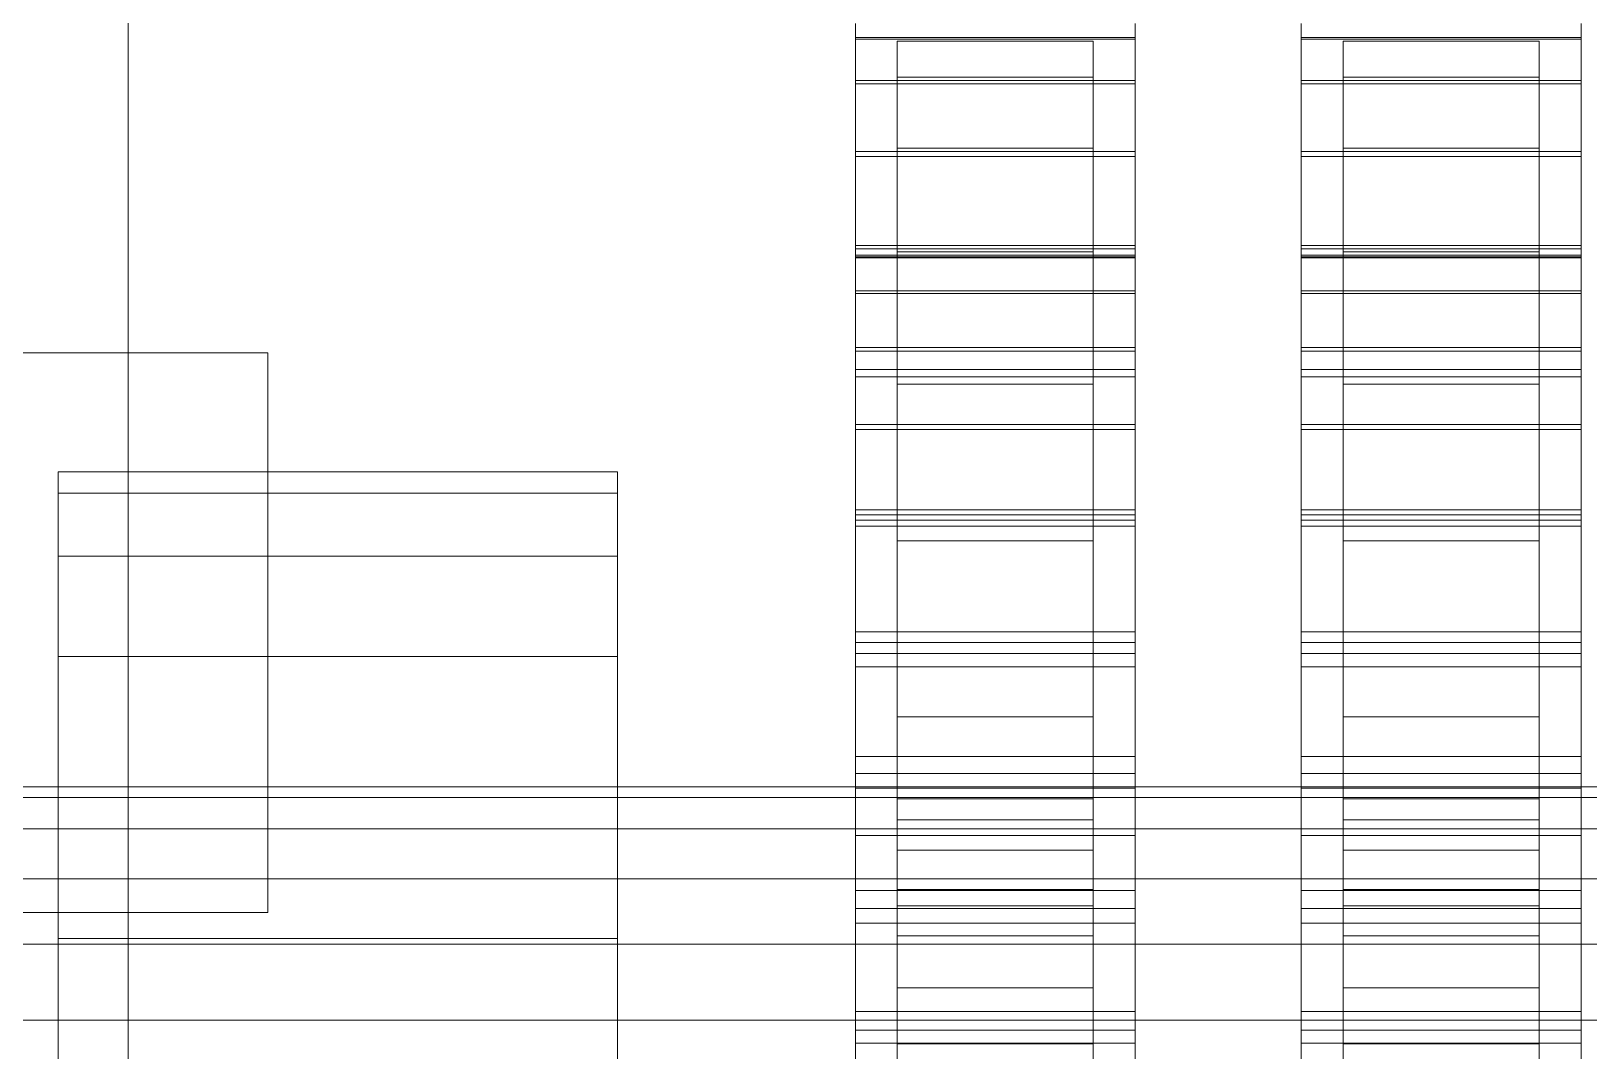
# Model space of a CAD drawing. Header units: millimetres. Extents: x -191664 to 191490, y -197311 to 10263.
# Drawn here: x 1393.1 to 1504.4, y -29229.9 to -29157 of the extents above; entities that cross this region are included whole.
import ezdxf

# ---------------------------------------------------------------- set-up
doc = ezdxf.new("R2010")
doc.units = ezdxf.units.MM
doc.layers.add('frontal_secador', color=7, linetype='Continuous', lineweight=0)

msp = doc.modelspace()

# ---------------------------------------------------------------- linework, layer by layer
at = {"layer": 'frontal_secador', "color": 254, "true_color": 0xd8e0dc}
msp.add_line((1400, -31335), (1400, -29065), dxfattribs=at)
at = {"layer": 'frontal_secador', "color": 253, "true_color": 0x9fadb2}
msp.add_line((1400, -30650), (1400, -29065), dxfattribs=at)
at = {"layer": 'frontal_secador', "color": 251, "true_color": 0x536a64}
msp.add_line((1400, -31350), (1400, -29100), dxfattribs=at)
at = {"layer": 'frontal_secador', "color": 8, "true_color": 0x657a85}
for p, q in [((1452, -29157.44), (1452, -29156.45)), ((1452, -29172.32), (1452, -29156.45)), ((1452, -29156.45), (1452, -29157.56)), ((1472, -29156.45), (1472, -29157.44)), ((1472, -29156.45), (1472, -29172.32)), ((1472, -29157.56), (1472, -29156.45)), ((1483.88, -29157.44), (1483.88, -29156.45)), ((1483.88, -29172.32), (1483.88, -29156.45)), ((1483.88, -29156.45), (1483.88, -29157.56)), ((1503.88, -29156.45), (1503.88, -29157.44)), ((1503.88, -29156.45), (1503.88, -29172.32)), ((1503.88, -29157.56), (1503.88, -29156.45)), ((1452, -29160.52), (1452, -29157.44)), ((1452, -29157.44), (1472, -29157.44)), ((1452, -29173.12), (1452, -29157.44)), ((1452, -29157.56), (1472, -29157.56)), ((1452, -29173.21), (1452, -29157.56)), ((1452, -29157.56), (1452, -29160.76)), ((1472, -29157.44), (1472, -29160.52)), ((1472, -29157.44), (1472, -29173.12)), ((1472, -29157.56), (1472, -29173.21)), ((1472, -29160.76), (1472, -29157.56)), ((1483.88, -29160.52), (1483.88, -29157.44)), ((1483.88, -29157.44), (1503.88, -29157.44)), ((1483.88, -29173.12), (1483.88, -29157.44)), ((1483.88, -29157.56), (1503.88, -29157.56)), ((1483.88, -29173.21), (1483.88, -29157.56)), ((1483.88, -29157.56), (1483.88, -29160.76)), ((1503.88, -29157.44), (1503.88, -29160.52)), ((1503.88, -29157.44), (1503.88, -29173.12)), ((1503.88, -29157.56), (1503.88, -29173.21)), ((1503.88, -29160.76), (1503.88, -29157.56)), ((1452, -29165.61), (1452, -29160.52)), ((1452, -29160.52), (1472, -29160.52)), ((1452, -29175.56), (1452, -29160.52)), ((1452, -29160.76), (1472, -29160.76)), ((1452, -29175.75), (1452, -29160.76)), ((1452, -29160.76), (1452, -29165.96)), ((1472, -29160.52), (1472, -29165.61)), ((1472, -29160.52), (1472, -29175.56)), ((1472, -29160.76), (1472, -29175.75)), ((1472, -29165.96), (1472, -29160.76)), ((1483.88, -29165.61), (1483.88, -29160.52)), ((1483.88, -29160.52), (1503.88, -29160.52)), ((1483.88, -29175.56), (1483.88, -29160.52)), ((1483.88, -29160.76), (1503.88, -29160.76)), ((1483.88, -29175.75), (1483.88, -29160.76)), ((1483.88, -29160.76), (1483.88, -29165.96)), ((1503.88, -29160.52), (1503.88, -29165.61)), ((1503.88, -29160.52), (1503.88, -29175.56)), ((1503.88, -29160.76), (1503.88, -29175.75)), ((1503.88, -29165.96), (1503.88, -29160.76)), ((1452, -29172.55), (1452, -29165.61)), ((1452, -29165.61), (1472, -29165.61)), ((1452, -29179.6), (1452, -29165.61)), ((1452, -29165.96), (1472, -29165.96)), ((1452, -29179.88), (1452, -29165.96)), ((1452, -29165.96), (1452, -29173)), ((1472, -29165.61), (1472, -29172.55)), ((1472, -29165.61), (1472, -29179.6)), ((1472, -29165.96), (1472, -29179.88)), ((1472, -29173), (1472, -29165.96)), ((1483.88, -29172.55), (1483.88, -29165.61)), ((1483.88, -29165.61), (1503.88, -29165.61)), ((1483.88, -29179.6), (1483.88, -29165.61)), ((1483.88, -29165.96), (1503.88, -29165.96)), ((1483.88, -29179.88), (1483.88, -29165.96)), ((1483.88, -29165.96), (1483.88, -29173)), ((1503.88, -29165.61), (1503.88, -29172.55)), ((1503.88, -29165.61), (1503.88, -29179.6)), ((1503.88, -29165.96), (1503.88, -29179.88)), ((1503.88, -29173), (1503.88, -29165.96)), ((1472, -29172.32), (1452, -29172.32)), ((1452, -29172.32), (1452, -29173.12)), ((1452, -29173.21), (1452, -29172.32)), ((1452, -29181.17), (1452, -29172.55)), ((1452, -29172.55), (1472, -29172.55)), ((1452, -29185.11), (1452, -29172.55)), ((1452, -29173), (1472, -29173)), ((1452, -29185.47), (1452, -29173)), ((1452, -29173), (1452, -29181.71)), ((1472, -29173.12), (1452, -29173.12)), ((1452, -29173.12), (1452, -29175.56)), ((1472, -29173.12), (1472, -29172.32)), ((1472, -29172.32), (1472, -29173.21)), ((1472, -29172.55), (1472, -29181.17)), ((1472, -29172.55), (1472, -29185.11)), ((1472, -29173), (1472, -29185.47)), ((1472, -29181.71), (1472, -29173)), ((1472, -29175.56), (1472, -29173.12)), ((1503.88, -29172.32), (1483.88, -29172.32)), ((1483.88, -29172.32), (1483.88, -29173.12)), ((1483.88, -29173.21), (1483.88, -29172.32)), ((1483.88, -29181.17), (1483.88, -29172.55)), ((1483.88, -29172.55), (1503.88, -29172.55)), ((1483.88, -29185.11), (1483.88, -29172.55)), ((1483.88, -29173), (1503.88, -29173)), ((1483.88, -29185.47), (1483.88, -29173)), ((1483.88, -29173), (1483.88, -29181.71)), ((1503.88, -29173.12), (1483.88, -29173.12)), ((1483.88, -29173.12), (1483.88, -29175.56)), ((1503.88, -29173.12), (1503.88, -29172.32)), ((1503.88, -29172.32), (1503.88, -29173.21)), ((1503.88, -29172.55), (1503.88, -29181.17)), ((1503.88, -29172.55), (1503.88, -29185.11)), ((1503.88, -29173), (1503.88, -29185.47)), ((1503.88, -29181.71), (1503.88, -29173)), ((1503.88, -29175.56), (1503.88, -29173.12)), ((1472, -29173.21), (1452, -29173.21)), ((1452, -29175.75), (1452, -29173.21)), ((1472, -29173.21), (1472, -29175.75)), ((1503.88, -29173.21), (1483.88, -29173.21)), ((1483.88, -29175.75), (1483.88, -29173.21)), ((1503.88, -29173.21), (1503.88, -29175.75)), ((1472, -29175.56), (1452, -29175.56)), ((1452, -29175.56), (1452, -29179.6)), ((1472, -29175.75), (1452, -29175.75)), ((1452, -29179.88), (1452, -29175.75)), ((1472, -29179.6), (1472, -29175.56)), ((1472, -29175.75), (1472, -29179.88)), ((1503.88, -29175.56), (1483.88, -29175.56)), ((1483.88, -29175.56), (1483.88, -29179.6)), ((1503.88, -29175.75), (1483.88, -29175.75)), ((1483.88, -29179.88), (1483.88, -29175.75)), ((1503.88, -29179.6), (1503.88, -29175.56)), ((1503.88, -29175.75), (1503.88, -29179.88)), ((1472, -29179.6), (1452, -29179.6)), ((1452, -29179.6), (1452, -29185.11)), ((1472, -29179.88), (1452, -29179.88)), ((1452, -29185.47), (1452, -29179.88)), ((1472, -29185.11), (1472, -29179.6)), ((1472, -29179.88), (1472, -29185.47)), ((1503.88, -29179.6), (1483.88, -29179.6)), ((1483.88, -29179.6), (1483.88, -29185.11)), ((1503.88, -29179.88), (1483.88, -29179.88)), ((1483.88, -29185.47), (1483.88, -29179.88)), ((1503.88, -29185.11), (1503.88, -29179.6)), ((1503.88, -29179.88), (1503.88, -29185.47)), ((1452, -29191.22), (1452, -29181.17)), ((1452, -29181.17), (1472, -29181.17)), ((1452, -29191.95), (1452, -29181.17)), ((1452, -29181.71), (1472, -29181.71)), ((1452, -29192.38), (1452, -29181.71)), ((1452, -29181.71), (1452, -29191.56)), ((1472, -29181.17), (1472, -29191.22)), ((1472, -29181.17), (1472, -29191.95)), ((1472, -29181.71), (1472, -29192.38)), ((1472, -29191.56), (1472, -29181.71)), ((1483.88, -29191.22), (1483.88, -29181.17)), ((1483.88, -29181.17), (1503.88, -29181.17)), ((1483.88, -29191.95), (1483.88, -29181.17)), ((1483.88, -29181.71), (1503.88, -29181.71)), ((1483.88, -29192.38), (1483.88, -29181.71)), ((1483.88, -29181.71), (1483.88, -29191.56)), ((1503.88, -29181.17), (1503.88, -29191.22)), ((1503.88, -29181.17), (1503.88, -29191.95)), ((1503.88, -29181.71), (1503.88, -29192.38)), ((1503.88, -29191.56), (1503.88, -29181.71)), ((1472, -29185.11), (1452, -29185.11)), ((1452, -29185.11), (1452, -29191.95)), ((1472, -29191.95), (1472, -29185.11)), ((1503.88, -29185.11), (1483.88, -29185.11)), ((1483.88, -29185.11), (1483.88, -29191.95)), ((1503.88, -29191.95), (1503.88, -29185.11)), ((1472, -29185.47), (1452, -29185.47)), ((1452, -29192.38), (1452, -29185.47)), ((1472, -29185.47), (1472, -29192.38)), ((1503.88, -29185.47), (1483.88, -29185.47)), ((1483.88, -29192.38), (1483.88, -29185.47)), ((1503.88, -29185.47), (1503.88, -29192.38)), ((1452, -29202.43), (1452, -29191.22)), ((1452, -29191.22), (1472, -29191.22)), ((1452, -29199.93), (1452, -29191.22)), ((1452, -29191.56), (1452, -29201.47)), ((1472, -29191.56), (1452, -29191.56)), ((1452, -29191.56), (1452, -29200.69)), ((1472, -29191.95), (1452, -29191.95)), ((1452, -29191.95), (1452, -29199.93)), ((1472, -29191.22), (1472, -29202.43)), ((1472, -29191.22), (1472, -29199.93)), ((1472, -29201.47), (1472, -29191.56)), ((1472, -29200.69), (1472, -29191.56)), ((1472, -29199.93), (1472, -29191.95)), ((1483.88, -29202.43), (1483.88, -29191.22)), ((1483.88, -29191.22), (1503.88, -29191.22)), ((1483.88, -29199.93), (1483.88, -29191.22)), ((1483.88, -29191.56), (1483.88, -29201.47)), ((1503.88, -29191.56), (1483.88, -29191.56)), ((1483.88, -29191.56), (1483.88, -29200.69)), ((1503.88, -29191.95), (1483.88, -29191.95)), ((1483.88, -29191.95), (1483.88, -29199.93)), ((1503.88, -29191.22), (1503.88, -29202.43)), ((1503.88, -29191.22), (1503.88, -29199.93)), ((1503.88, -29201.47), (1503.88, -29191.56)), ((1503.88, -29200.69), (1503.88, -29191.56)), ((1503.88, -29199.93), (1503.88, -29191.95)), ((1472, -29192.38), (1452, -29192.38)), ((1452, -29200.69), (1452, -29192.38)), ((1472, -29192.38), (1472, -29200.69)), ((1503.88, -29192.38), (1483.88, -29192.38)), ((1483.88, -29200.69), (1483.88, -29192.38)), ((1503.88, -29192.38), (1503.88, -29200.69)), ((1472, -29199.93), (1452, -29199.93)), ((1452, -29199.93), (1452, -29208.83)), ((1472, -29208.83), (1472, -29199.93)), ((1503.88, -29199.93), (1483.88, -29199.93)), ((1483.88, -29199.93), (1483.88, -29208.83)), ((1503.88, -29208.83), (1503.88, -29199.93)), ((1452, -29200.69), (1472, -29200.69)), ((1452, -29210.06), (1452, -29200.69)), ((1472, -29200.69), (1472, -29210.06)), ((1483.88, -29200.69), (1503.88, -29200.69)), ((1483.88, -29210.06), (1483.88, -29200.69)), ((1503.88, -29200.69), (1503.88, -29210.06)), ((1452, -29201.47), (1472, -29201.47)), ((1452, -29210.06), (1452, -29201.47)), ((1452, -29201.47), (1452, -29211.11)), ((1472, -29201.47), (1472, -29210.06)), ((1472, -29211.11), (1472, -29201.47)), ((1483.88, -29201.47), (1503.88, -29201.47)), ((1483.88, -29210.06), (1483.88, -29201.47)), ((1483.88, -29201.47), (1483.88, -29211.11)), ((1503.88, -29201.47), (1503.88, -29210.06)), ((1503.88, -29211.11), (1503.88, -29201.47)), ((1452, -29214.49), (1452, -29202.43)), ((1452, -29202.43), (1472, -29202.43)), ((1452, -29208.83), (1452, -29202.43)), ((1472, -29202.43), (1472, -29214.49)), ((1472, -29202.43), (1472, -29208.83)), ((1483.88, -29214.49), (1483.88, -29202.43)), ((1483.88, -29202.43), (1503.88, -29202.43)), ((1483.88, -29208.83), (1483.88, -29202.43)), ((1503.88, -29202.43), (1503.88, -29214.49)), ((1503.88, -29202.43), (1503.88, -29208.83)), ((1472, -29208.83), (1452, -29208.83)), ((1452, -29208.83), (1452, -29218.41)), ((1472, -29218.41), (1472, -29208.83)), ((1503.88, -29208.83), (1483.88, -29208.83)), ((1483.88, -29208.83), (1483.88, -29218.41)), ((1503.88, -29218.41), (1503.88, -29208.83)), ((1472, -29210.06), (1452, -29210.06)), ((1452, -29219.7), (1452, -29210.06)), ((1472, -29210.06), (1472, -29219.7)), ((1503.88, -29210.06), (1483.88, -29210.06)), ((1483.88, -29219.7), (1483.88, -29210.06)), ((1503.88, -29210.06), (1503.88, -29219.7)), ((1452, -29211.11), (1472, -29211.11)), ((1452, -29219.7), (1452, -29211.11)), ((1452, -29211.11), (1452, -29220.75)), ((1472, -29211.11), (1472, -29219.7)), ((1472, -29220.75), (1472, -29211.11)), ((1483.88, -29211.11), (1503.88, -29211.11)), ((1483.88, -29219.7), (1483.88, -29211.11)), ((1483.88, -29211.11), (1483.88, -29220.75)), ((1503.88, -29211.11), (1503.88, -29219.7)), ((1503.88, -29220.75), (1503.88, -29211.11)), ((1452, -29227.07), (1452, -29214.49)), ((1452, -29214.49), (1472, -29214.49)), ((1452, -29218.41), (1452, -29214.49)), ((1472, -29214.49), (1472, -29227.07)), ((1472, -29214.49), (1472, -29218.41)), ((1483.88, -29227.07), (1483.88, -29214.49)), ((1483.88, -29214.49), (1503.88, -29214.49)), ((1483.88, -29218.41), (1483.88, -29214.49)), ((1503.88, -29214.49), (1503.88, -29227.07)), ((1503.88, -29214.49), (1503.88, -29218.41)), ((1472, -29218.41), (1452, -29218.41)), ((1452, -29218.41), (1452, -29228.4)), ((1472, -29228.4), (1472, -29218.41)), ((1503.88, -29218.41), (1483.88, -29218.41)), ((1483.88, -29218.41), (1483.88, -29228.4)), ((1503.88, -29228.4), (1503.88, -29218.41)), ((1472, -29219.7), (1452, -29219.7)), ((1452, -29229.33), (1452, -29219.7)), ((1472, -29219.7), (1472, -29229.33)), ((1503.88, -29219.7), (1483.88, -29219.7)), ((1483.88, -29229.33), (1483.88, -29219.7)), ((1503.88, -29219.7), (1503.88, -29229.33)), ((1452, -29220.75), (1472, -29220.75)), ((1452, -29229.33), (1452, -29220.75)), ((1452, -29220.75), (1452, -29230.39)), ((1472, -29220.75), (1472, -29229.33)), ((1472, -29230.39), (1472, -29220.75)), ((1483.88, -29220.75), (1503.88, -29220.75)), ((1483.88, -29229.33), (1483.88, -29220.75)), ((1483.88, -29220.75), (1483.88, -29230.39)), ((1503.88, -29220.75), (1503.88, -29229.33)), ((1503.88, -29230.39), (1503.88, -29220.75)), ((1452, -29239.83), (1452, -29227.07)), ((1452, -29227.07), (1472, -29227.07)), ((1452, -29228.4), (1452, -29227.07)), ((1472, -29227.07), (1472, -29239.83)), ((1472, -29227.07), (1472, -29228.4)), ((1483.88, -29239.83), (1483.88, -29227.07)), ((1483.88, -29227.07), (1503.88, -29227.07)), ((1483.88, -29228.4), (1483.88, -29227.07)), ((1503.88, -29227.07), (1503.88, -29239.83)), ((1503.88, -29227.07), (1503.88, -29228.4)), ((1472, -29228.4), (1452, -29228.4)), ((1452, -29228.4), (1452, -29238.53)), ((1472, -29238.53), (1472, -29228.4)), ((1503.88, -29228.4), (1483.88, -29228.4)), ((1483.88, -29228.4), (1483.88, -29238.53)), ((1503.88, -29238.53), (1503.88, -29228.4)), ((1472, -29229.33), (1452, -29229.33)), ((1452, -29238.97), (1452, -29229.33)), ((1472, -29229.33), (1472, -29238.97)), ((1503.88, -29229.33), (1483.88, -29229.33)), ((1483.88, -29238.97), (1483.88, -29229.33)), ((1503.88, -29229.33), (1503.88, -29238.97))]:
    msp.add_line(p, q, dxfattribs=at)
at = {"layer": 'frontal_secador', "color": 252, "true_color": 0x8ba19a}
for p, q in [((1455, -29160.29), (1455, -29157.71)), ((1455, -29157.71), (1469, -29157.71)), ((1455, -29211.1), (1455, -29157.71)), ((1469, -29157.71), (1469, -29160.29)), ((1469, -29157.71), (1469, -29211.1)), ((1486.88, -29160.29), (1486.88, -29157.71)), ((1486.88, -29157.71), (1500.88, -29157.71)), ((1486.88, -29211.1), (1486.88, -29157.71)), ((1500.88, -29157.71), (1500.88, -29160.29)), ((1500.88, -29157.71), (1500.88, -29211.1)), ((1455, -29165.36), (1455, -29160.29)), ((1455, -29160.29), (1469, -29160.29)), ((1455, -29211.86), (1455, -29160.29)), ((1469, -29160.29), (1469, -29165.36)), ((1469, -29160.29), (1469, -29211.86)), ((1486.88, -29165.36), (1486.88, -29160.29)), ((1486.88, -29160.29), (1500.88, -29160.29)), ((1486.88, -29211.86), (1486.88, -29160.29)), ((1500.88, -29160.29), (1500.88, -29165.36)), ((1500.88, -29160.29), (1500.88, -29211.86)), ((1455, -29172.76), (1455, -29165.36)), ((1455, -29165.36), (1469, -29165.36)), ((1455, -29213.36), (1455, -29165.36)), ((1469, -29165.36), (1469, -29172.76)), ((1469, -29165.36), (1469, -29213.36)), ((1486.88, -29172.76), (1486.88, -29165.36)), ((1486.88, -29165.36), (1500.88, -29165.36)), ((1486.88, -29213.36), (1486.88, -29165.36)), ((1500.88, -29165.36), (1500.88, -29172.76)), ((1500.88, -29165.36), (1500.88, -29213.36)), ((1455, -29182.22), (1455, -29172.76)), ((1455, -29172.76), (1469, -29172.76)), ((1455, -29215.54), (1455, -29172.76)), ((1469, -29172.76), (1469, -29182.22)), ((1469, -29172.76), (1469, -29215.54)), ((1486.88, -29182.22), (1486.88, -29172.76)), ((1486.88, -29172.76), (1500.88, -29172.76)), ((1486.88, -29215.54), (1486.88, -29172.76)), ((1500.88, -29172.76), (1500.88, -29182.22)), ((1500.88, -29172.76), (1500.88, -29215.54)), ((1455, -29193.43), (1455, -29182.22)), ((1455, -29182.22), (1469, -29182.22)), ((1455, -29218.34), (1455, -29182.22)), ((1469, -29182.22), (1469, -29193.43)), ((1469, -29182.22), (1469, -29218.34)), ((1486.88, -29193.43), (1486.88, -29182.22)), ((1486.88, -29182.22), (1500.88, -29182.22)), ((1486.88, -29218.34), (1486.88, -29182.22)), ((1500.88, -29182.22), (1500.88, -29193.43)), ((1500.88, -29182.22), (1500.88, -29218.34)), ((1395, -29190.03), (1395, -29188.5)), ((1395, -29188.5), (1435, -29188.5)), ((1395, -29211), (1395, -29188.5)), ((1435, -29188.5), (1435, -29190.03)), ((1435, -29188.5), (1435, -29211)), ((1395, -29194.53), (1395, -29190.03)), ((1395, -29190.03), (1435, -29190.03)), ((1395, -29211.77), (1395, -29190.03)), ((1435, -29190.03), (1435, -29194.53)), ((1435, -29190.03), (1435, -29211.77)), ((1455, -29206), (1455, -29193.43)), ((1455, -29193.43), (1469, -29193.43)), ((1455, -29221.66), (1455, -29193.43)), ((1469, -29193.43), (1469, -29206)), ((1469, -29193.43), (1469, -29221.66)), ((1486.88, -29206), (1486.88, -29193.43)), ((1486.88, -29193.43), (1500.88, -29193.43)), ((1486.88, -29221.66), (1486.88, -29193.43)), ((1500.88, -29193.43), (1500.88, -29206)), ((1500.88, -29193.43), (1500.88, -29221.66)), ((1395, -29201.68), (1395, -29194.53)), ((1395, -29194.53), (1435, -29194.53)), ((1395, -29214.01), (1395, -29194.53)), ((1435, -29194.53), (1435, -29201.68)), ((1435, -29194.53), (1435, -29214.01)), ((1395, -29211), (1395, -29201.68)), ((1395, -29201.68), (1435, -29201.68)), ((1395, -29217.59), (1395, -29201.68)), ((1435, -29201.68), (1435, -29211)), ((1435, -29201.68), (1435, -29217.59)), ((1455, -29219.51), (1455, -29206)), ((1455, -29206), (1469, -29206)), ((1455, -29225.37), (1455, -29206)), ((1469, -29206), (1469, -29219.51)), ((1469, -29206), (1469, -29225.37)), ((1486.88, -29219.51), (1486.88, -29206)), ((1486.88, -29206), (1500.88, -29206)), ((1486.88, -29225.37), (1486.88, -29206)), ((1500.88, -29206), (1500.88, -29219.51)), ((1500.88, -29206), (1500.88, -29225.37)), ((1395, -29221.85), (1395, -29211)), ((1395, -29211), (1435, -29211)), ((1395, -29222.25), (1395, -29211)), ((1395, -29211), (1395, -29211.77)), ((1435, -29211), (1435, -29221.85)), ((1435, -29211), (1435, -29222.25)), ((1435, -29211.77), (1435, -29211)), ((1395, -29211.77), (1395, -29214.01)), ((1435, -29211.77), (1395, -29211.77)), ((1435, -29214.01), (1435, -29211.77)), ((1455, -29211.1), (1455, -29211.86)), ((1469, -29211.1), (1455, -29211.1)), ((1455, -29211.86), (1455, -29213.36)), ((1469, -29211.86), (1455, -29211.86)), ((1469, -29211.86), (1469, -29211.1)), ((1469, -29213.36), (1469, -29211.86)), ((1486.88, -29211.1), (1486.88, -29211.86)), ((1500.88, -29211.1), (1486.88, -29211.1)), ((1486.88, -29211.86), (1486.88, -29213.36)), ((1500.88, -29211.86), (1486.88, -29211.86)), ((1500.88, -29211.86), (1500.88, -29211.1)), ((1500.88, -29213.36), (1500.88, -29211.86)), ((1395, -29214.01), (1395, -29217.59)), ((1435, -29214.01), (1395, -29214.01)), ((1435, -29217.59), (1435, -29214.01)), ((1455, -29213.36), (1455, -29215.54)), ((1469, -29213.36), (1455, -29213.36)), ((1469, -29215.54), (1469, -29213.36)), ((1486.88, -29213.36), (1486.88, -29215.54)), ((1500.88, -29213.36), (1486.88, -29213.36)), ((1500.88, -29215.54), (1500.88, -29213.36)), ((1455, -29215.54), (1455, -29218.34)), ((1469, -29215.54), (1455, -29215.54)), ((1469, -29218.34), (1469, -29215.54)), ((1486.88, -29215.54), (1486.88, -29218.34)), ((1500.88, -29215.54), (1486.88, -29215.54)), ((1500.88, -29218.34), (1500.88, -29215.54)), ((1395, -29217.59), (1395, -29222.25)), ((1435, -29217.59), (1395, -29217.59)), ((1435, -29222.25), (1435, -29217.59)), ((1455, -29218.34), (1455, -29221.66)), ((1469, -29218.34), (1455, -29218.34)), ((1469, -29221.66), (1469, -29218.34)), ((1486.88, -29218.34), (1486.88, -29221.66)), ((1500.88, -29218.34), (1486.88, -29218.34)), ((1500.88, -29221.66), (1500.88, -29218.34)), ((1455, -29233.5), (1455, -29219.51)), ((1455, -29219.51), (1469, -29219.51)), ((1455, -29229.37), (1455, -29219.51)), ((1469, -29219.51), (1469, -29233.5)), ((1469, -29219.51), (1469, -29229.37)), ((1486.88, -29233.5), (1486.88, -29219.51)), ((1486.88, -29219.51), (1500.88, -29219.51)), ((1486.88, -29229.37), (1486.88, -29219.51)), ((1500.88, -29219.51), (1500.88, -29233.5)), ((1500.88, -29219.51), (1500.88, -29229.37)), ((1395, -29233.5), (1395, -29221.85)), ((1395, -29221.85), (1435, -29221.85)), ((1395, -29227.68), (1395, -29221.85)), ((1435, -29221.85), (1435, -29233.5)), ((1435, -29221.85), (1435, -29227.68)), ((1455, -29221.66), (1455, -29225.37)), ((1469, -29221.66), (1455, -29221.66)), ((1469, -29225.37), (1469, -29221.66)), ((1486.88, -29221.66), (1486.88, -29225.37)), ((1500.88, -29221.66), (1486.88, -29221.66)), ((1500.88, -29225.37), (1500.88, -29221.66)), ((1395, -29222.25), (1395, -29227.68)), ((1435, -29222.25), (1395, -29222.25)), ((1435, -29227.68), (1435, -29222.25)), ((1455, -29225.37), (1455, -29229.37)), ((1469, -29225.37), (1455, -29225.37)), ((1469, -29229.37), (1469, -29225.37)), ((1486.88, -29225.37), (1486.88, -29229.37)), ((1500.88, -29225.37), (1486.88, -29225.37)), ((1500.88, -29229.37), (1500.88, -29225.37)), ((1395, -29227.68), (1395, -29233.5)), ((1435, -29227.68), (1395, -29227.68)), ((1435, -29233.5), (1435, -29227.68)), ((1455, -29229.37), (1455, -29233.5)), ((1469, -29229.37), (1455, -29229.37)), ((1469, -29233.5), (1469, -29229.37)), ((1486.88, -29229.37), (1486.88, -29233.5)), ((1500.88, -29229.37), (1486.88, -29229.37)), ((1500.88, -29233.5), (1500.88, -29229.37))]:
    msp.add_line(p, q, dxfattribs=at)
at = {"layer": 'frontal_secador', "color": 142, "true_color": 0x159eb4}
for p, q in [((1360, -29180), (1410, -29180)), ((1410, -29220), (1410, -29180)), ((1360, -29220), (1410, -29220))]:
    msp.add_line(p, q, dxfattribs=at)
at = {"layer": 'frontal_secador', "color": 9, "true_color": 0xbcc6c9}
for p, q in [((1620, -29211), (1360, -29211)), ((1620, -29211.77), (1360, -29211.77)), ((1620, -29214.01), (1360, -29214.01)), ((1620, -29217.59), (1360, -29217.59)), ((1620, -29222.25), (1360, -29222.25)), ((1620, -29227.68), (1360, -29227.68))]:
    msp.add_line(p, q, dxfattribs=at)

doc.saveas('drawing.dxf')
